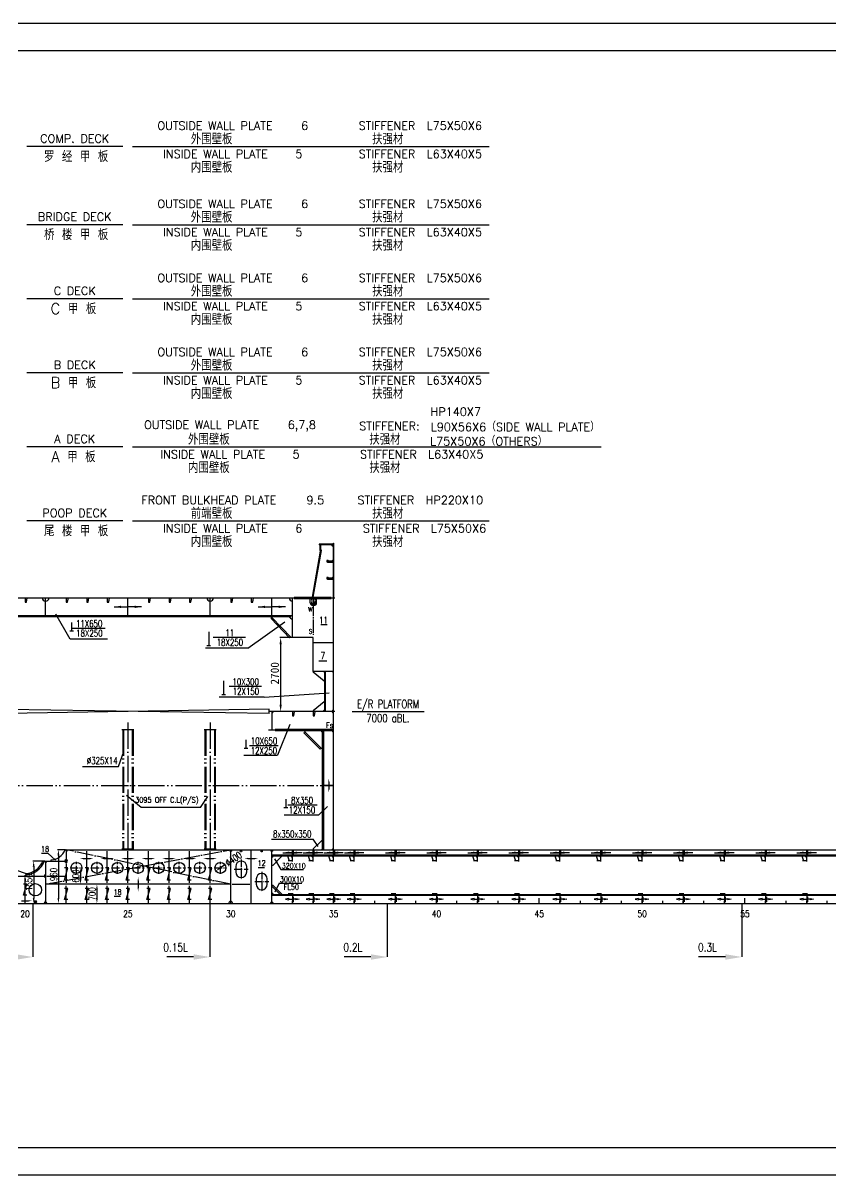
# Model space of a CAD drawing. Extents: x 373818 to 564480, y 322172 to 634257.
# Drawn here: x 437774 to 467232, y 356299 to 398299 of the extents above; entities that cross this region are included whole.
import ezdxf
from ezdxf.enums import TextEntityAlignment as Align

# ---------------------------------------------------------------- set-up
doc = ezdxf.new("R2010")
doc.units = 0
doc.header["$LTSCALE"] = 40
doc.header["$MEASUREMENT"] = 0
for name, pattern in [('ACAD_ISO02W100', [15, 12, -3]), ('ACAD_ISO04W100', [30.5, 24, -3, 0.5, -3]), ('ACAD_ISO05W100', [34, 24, -3, 0.5, -3, 0.5, -3]), ('CENTER1', [12.1, 10, -0.8, 0.5, -0.8]), ('CENTER110', [12.2, 10, -1, 0.2, -1]), ('S-CENTER2', [15, 12, -1, 1, -1]), ('S-DASHED4', [2.8, 2, -0.8])]:
    doc.linetypes.add(name, pattern=pattern)
doc.layers.get('0').update_dxf_attribs({"linetype": 'CONTINUOUS'})
doc.layers.get('DEFPOINTS').update_dxf_attribs({"linetype": 'CONTINUOUS'})
for name, color, linetype in [('01CONTINUOUS', 2, 'CONTINUOUS'), ('03CENTER', 3, 'CENTER110'), ('9', 6, 'CONTINUOUS'), ('BT_ENG', 7, 'CONTINUOUS'), ('C-CEN', 4, 'ACAD_ISO04W100'), ('C-CON', 4, 'CONTINUOUS'), ('C-DAS', 4, 'ACAD_ISO02W100'), ('C-PH', 4, 'ACAD_ISO05W100'), ('CON-SIGN', 5, 'CONTINUOUS'), ('CONTAINER', 1, 'CENTER1'), ('FRAME', 7, 'CONTINUOUS'), ('HULL', 2, 'CONTINUOUS'), ('TEXT-ENG', 7, 'CONTINUOUS'), ('Y-CON', 2, 'CONTINUOUS'), ('Y-PH', 2, 'ACAD_ISO05W100'), ('切口', 7, 'CONTINUOUS')]:
    doc.layers.add(name, color=color, linetype=linetype)
doc.styles.add('HZ', font='romans.shx', dxfattribs={"width": 0.7, "height": 200})
doc.styles.add('ROMANS', font='romans.shx', dxfattribs={"width": 0.75, "height": 250, "bigfont": 'hzdx.shx'})
doc.linetypes.add('ZIGZAG', pattern='A,0.0001,-0.2,[131,ltypeshp.shx,S=0.2,R=0,X=-0.2,Y=0],-0.4,[131,ltypeshp.shx,S=0.2,R=180,X=0.2,Y=0],-0.2', length=0.8001)
doc.dimstyles.new('DIM50', dxfattribs={"dimscale": 50, "dimtxt": 2.5, "dimasz": 2.5, "dimexe": 2, "dimexo": 0.5, "dimgap": 1, "dimtad": 1, "dimdsep": 46, "dimtxsty": 'HZ', "dimcen": -2.5, "dimclrd": 2, "dimclre": 2, "dimclrt": 2, "dimadec": 0, "dimazin": 0, "dimtfac": 1, "dimtmove": 0, "dimatfit": 0, "dimfxl": 1, "dimtolj": 1, "dimarcsym": 0})
doc.dimstyles.new('DM-100', dxfattribs={"dimscale": 0, "dimtxt": 250, "dimasz": 200, "dimexe": 30, "dimexo": 30, "dimgap": 50, "dimtad": 1, "dimdec": 0, "dimzin": 0, "dimdsep": 46, "dimtxsty": 'ROMANS', "dimcen": 0, "dimclrd": 1, "dimclre": 1, "dimclrt": 1, "dimadec": 0, "dimazin": 0, "dimtfac": 1, "dimtdec": 0, "dimtmove": 0, "dimatfit": 3, "dimfxl": 1, "dimtolj": 1, "dimtzin": 0, "dimarcsym": 0})

# ---------------------------------------------------------------- blocks, each defined once
blk = doc.blocks.new('*D157')
at = {"color": 1, "linetype": 'ByBlock', "transparency": 16777216}
blk.add_line((445137, 373479), (444971, 373366), dxfattribs=at)
blk.add_solid([(444953, 373393), (444990, 373338), (444806, 373253)], dxfattribs=at)
at = {"layer": 'DEFPOINTS', "color": 0, "linetype": 'ByBlock', "transparency": 16777216}
for p in [(445137, 373479), (444806, 373253)]:
    blk.add_point(p, dxfattribs=at)
at = {"color": 1, "linetype": 'ByBlock', "transparency": 16777216, "insert": (445447, 373691), "char_height": 250, "attachment_point": 5, "rotation": 34.3666, "style": 'ROMANS'}
blk.add_mtext('\\A1;∅400', dxfattribs=at)
blk = doc.blocks.new('*D174')
at = {"color": 3, "linetype": 'ByBlock', "transparency": 16777216}
for p, q in [((447534, 375896), (447136, 375896)), ((447166, 375646), (447166, 373446)), ((447534, 373196), (447136, 373196))]:
    blk.add_line(p, q, dxfattribs=at)
for points in [[(447124, 375646), (447208, 375646), (447166, 375896)], [(447124, 373446), (447208, 373446), (447166, 373196)]]:
    blk.add_solid(points, dxfattribs=at)
at = {"layer": 'DEFPOINTS', "color": 0, "linetype": 'ByBlock', "transparency": 16777216}
for p in [(447596, 375896), (447166, 373196), (447596, 373196)]:
    blk.add_point(p, dxfattribs=at)
at = {"color": 3, "linetype": 'ByBlock', "transparency": 16777216, "insert": (446954, 374590), "char_height": 300, "attachment_point": 5, "rotation": 90}
blk.add_mtext('\\A1;2700', dxfattribs=at)
blk = doc.blocks.new('_CLOSEDBLANK')
at = {"color": 0, "linetype": 'ByBlock'}
for p, q in [((-1, 0.17), (0, 0)), ((-1, 0.17), (-1, -0.17)), ((0, 0), (-1, -0.17))]:
    blk.add_line(p, q, dxfattribs=at)

msp = doc.modelspace()

# ---------------------------------------------------------------- linework, layer by layer
at = {"color": 2}
for p, q in [((417692.4, 397299.4), (562792.4, 397299.4)), ((417692.4, 357299.4), (562792.4, 357299.4))]:
    msp.add_line(p, q, dxfattribs=at)
for p, q in [((441759.41, 393796.08), (454770, 393796.08)), ((441759.41, 390946.08), (454770, 390946.08)), ((441759.41, 388246.08), (454770, 388246.08)), ((441759.41, 385546.08), (454770, 385546.08)), ((441759.41, 382846.08), (458850, 382846.08)), ((441759.41, 380146.08), (454770, 380146.08)), ((437896.41, 377186.08), (437926.41, 377346.08)), ((439396.41, 377186.08), (439426.41, 377346.08)), ((440146.41, 377186.08), (440176.41, 377346.08)), ((440896.41, 377186.08), (440926.41, 377346.08)), ((442396.41, 377186.08), (442426.41, 377346.08)), ((443146.41, 377186.08), (443176.41, 377346.08)), ((443896.41, 377186.08), (443926.41, 377346.08)), ((445396.41, 377186.08), (445426.41, 377346.08)), ((446146.41, 377186.08), (446176.41, 377346.08)), ((439488.72, 375837.17), (438963.88, 376741.66)), ((437186.41, 376696.08), (447596.41, 376696.08)), ((437186.41, 376666.08), (447536.09, 376666.08)), ((440762.88, 376226.86), (439576.13, 376226.86)), ((447523.41, 375921.47), (447484.58, 375884.64)), ((440853.3, 375837.17), (439488.72, 375837.17)), ((445973.77, 375502.86), (444428.42, 375502.86)), ((445887.08, 375892.56), (444700.34, 375892.56)), ((447596.41, 375896.08), (447547.5, 375896.08)), ((446470.56, 374108.08), (445283.82, 374108.08)), ((446562.24, 373718.39), (448930.46, 373882.33)), ((446562.24, 373718.39), (444920.49, 373718.39)), ((447646.41, 373036.08), (447676.41, 373196.08)), ((448396.41, 373036.08), (448426.41, 373196.08)), ((446971.41, 372556.08), (449096.41, 372556.08)), ((447499.95, 372729.63), (447057.03, 371600.27)), ((446971.41, 372506.08), (449096.41, 372506.08)), ((448011.06, 372415.01), (448046.41, 372450.36)), ((448011.06, 372415.01), (448605.34, 371820.72)), ((448046.41, 372506.08), (448046.41, 372450.36)), ((448046.41, 372450.36), (448640.7, 371856.08)), ((448696.41, 368156.08), (448696.41, 372506.08)), ((448746.41, 368156.08), (448746.41, 372506.08)), ((441252.83, 371198.1), (441443.83, 371738.1)), ((447071.2, 371947.24), (446033.68, 371947.24)), ((448605.34, 371820.72), (448640.7, 371856.08)), ((448640.7, 371856.08), (448696.41, 371856.08)), ((439942.83, 371198.1), (441252.83, 371198.1)), ((448499.79, 369782.5), (447422.54, 369782.5)), ((448561.64, 369435.53), (448880.79, 369731.6)), ((448537.33, 368278.48), (448352.3, 368546.4)), ((446846.41, 367966.08), (474596.41, 367966.08)), ((446846.41, 367936.08), (474596.41, 367936.08)), ((447241.39, 368050.02), (447732.28, 368050.02)), ((447416.41, 367936.08), (447476.41, 367749.08)), ((447951.44, 368050.02), (447460.54, 368050.02)), ((447991.39, 368050.02), (448482.28, 368050.02)), ((448166.41, 367936.08), (448226.41, 367749.08)), ((448701.44, 368050.02), (448210.54, 368050.02)), ((448741.39, 368050.02), (449232.28, 368050.02)), ((448916.41, 367936.08), (448976.41, 367749.08)), ((449451.44, 368050.02), (448960.54, 368050.02)), ((449491.39, 368050.02), (449982.28, 368050.02)), ((449666.41, 367936.08), (449726.41, 367749.08)), ((450201.44, 368050.02), (449710.54, 368050.02)), ((450991.39, 368050.02), (451482.28, 368050.02)), ((451166.41, 367936.08), (451226.41, 367749.08)), ((451701.44, 368050.02), (451210.54, 368050.02)), ((452491.39, 368050.02), (452982.28, 368050.02)), ((452666.41, 367936.08), (452726.41, 367749.08)), ((453201.44, 368050.02), (452710.54, 368050.02)), ((453991.39, 368050.02), (454482.28, 368050.02)), ((454166.41, 367936.08), (454226.41, 367749.08)), ((454701.44, 368050.02), (454210.54, 368050.02)), ((455491.39, 368050.02), (455982.28, 368050.02)), ((455666.41, 367936.08), (455726.41, 367749.08)), ((456201.44, 368050.02), (455710.54, 368050.02)), ((456991.39, 368050.02), (457482.28, 368050.02)), ((457166.41, 367936.08), (457226.41, 367749.08)), ((457701.44, 368050.02), (457210.54, 368050.02)), ((458491.39, 368050.02), (458982.28, 368050.02)), ((458666.41, 367936.08), (458726.41, 367749.08)), ((459201.44, 368050.02), (458710.54, 368050.02)), ((459991.39, 368050.02), (460482.28, 368050.02)), ((460166.41, 367936.08), (460226.41, 367749.08)), ((460701.44, 368050.02), (460210.54, 368050.02)), ((461491.39, 368050.02), (461982.28, 368050.02)), ((461666.41, 367936.08), (461726.41, 367749.08)), ((462201.44, 368050.02), (461710.54, 368050.02)), ((462991.39, 368050.02), (463482.28, 368050.02)), ((463166.41, 367936.08), (463226.41, 367749.08)), ((463701.44, 368050.02), (463210.54, 368050.02)), ((464491.39, 368050.02), (464982.28, 368050.02)), ((464666.41, 367936.08), (464726.41, 367749.08)), ((465201.44, 368050.02), (464710.54, 368050.02)), ((465991.39, 368050.02), (466482.28, 368050.02)), ((466166.41, 367936.08), (466226.41, 367749.08)), ((466701.44, 368050.02), (466210.54, 368050.02)), ((438496.44, 367731.56), (438543.18, 367713.67)), ((437879.32, 367288.28), (437881.38, 367237.5)), ((437846.41, 366196.08), (437846.41, 366396.08)), ((437846.41, 366196.08), (437846.41, 366396.08)), ((438596.41, 366196.08), (438596.41, 366296.08)), ((438596.41, 366196.08), (438596.41, 366296.08)), ((438596.41, 366196.08), (438596.41, 366296.08)), ((439346.41, 366196.08), (439346.41, 366296.08)), ((439346.41, 366196.08), (439346.41, 366296.08)), ((440096.41, 366196.08), (440096.41, 366296.08)), ((440096.41, 366196.08), (440096.41, 366296.08)), ((440846.41, 366196.08), (440846.41, 366296.08)), ((440846.41, 366196.08), (440846.41, 366296.08)), ((441596.41, 366196.08), (441596.41, 366396.08)), ((441596.41, 366196.08), (441596.41, 366396.08)), ((442346.41, 366196.08), (442346.41, 366296.08)), ((442346.41, 366196.08), (442346.41, 366296.08)), ((443096.41, 366196.08), (443096.41, 366296.08)), ((443096.41, 366196.08), (443096.41, 366296.08)), ((443846.41, 366196.08), (443846.41, 366296.08)), ((443846.41, 366196.08), (443846.41, 366296.08)), ((444596.41, 366196.08), (444596.41, 366296.08)), ((444596.41, 366196.08), (444596.41, 366296.08)), ((445346.41, 366196.08), (445346.41, 366396.08)), ((445346.41, 366196.08), (445346.41, 366396.08)), ((445346.41, 366196.08), (445346.41, 366296.08)), ((446096.41, 366196.08), (446096.41, 366296.08)), ((446096.41, 366196.08), (446096.41, 366296.08)), ((446846.41, 366196.08), (446846.41, 366296.08)), ((446846.41, 366196.08), (446846.41, 366296.08)), ((446846.41, 366196.08), (446846.41, 366296.08)), ((447596.41, 366196.08), (447596.41, 366296.08)), ((448346.41, 366196.08), (448346.41, 366296.08)), ((449096.41, 366196.08), (449096.41, 366396.08)), ((449846.41, 366196.08), (449846.41, 366296.08)), ((450596.41, 366196.08), (450596.41, 366296.08)), ((451346.41, 366196.08), (451346.41, 366296.08)), ((452096.41, 366196.08), (452096.41, 366296.08)), ((452846.41, 366196.08), (452846.41, 366396.08)), ((453596.41, 366196.08), (453596.41, 366296.08)), ((454346.41, 366196.08), (454346.41, 366296.08)), ((455096.41, 366196.08), (455096.41, 366296.08)), ((455846.41, 366196.08), (455846.41, 366296.08)), ((456596.41, 366196.08), (456596.41, 366396.08)), ((457346.41, 366196.08), (457346.41, 366296.08)), ((458096.41, 366196.08), (458096.41, 366296.08)), ((458846.41, 366196.08), (458846.41, 366296.08)), ((459596.41, 366196.08), (459596.41, 366296.08)), ((460346.41, 366196.08), (460346.41, 366396.08)), ((461096.41, 366196.08), (461096.41, 366296.08)), ((461846.41, 366196.08), (461846.41, 366296.08)), ((462596.41, 366196.08), (462596.41, 366296.08)), ((463346.41, 366196.08), (463346.41, 366296.08)), ((464096.41, 366196.08), (464096.41, 366396.08)), ((464846.41, 366196.08), (464846.41, 366296.08)), ((465596.41, 366196.08), (465596.41, 366296.08)), ((466346.41, 366196.08), (466346.41, 366296.08)), ((467096.41, 366196.08), (467096.41, 366296.08)), ((438125.51, 366196.08), (438125.51, 364247.08)), ((444590.56, 366196.08), (444590.56, 364247.08)), ((451055.61, 366196.08), (451055.61, 364247.08)), ((463985.71, 366196.08), (463985.71, 364247.08))]:
    msp.add_line(p, q)
at = {"color": 3, "linetype": 'ByBlock'}
for p, q in [((445973.77, 375502.86), (447318.01, 376471.58)), ((446814.96, 376590.69), (446846.94, 376629.12)), ((447484.58, 375884.64), (446814.96, 376590.69)), ((446846.94, 376629.12), (446846.94, 376666.08)), ((447547.5, 375896.08), (446846.94, 376629.12)), ((447536.09, 376666.08), (447536.09, 376696.08))]:
    msp.add_line(p, q, dxfattribs=at)
at = {"color": 3, "linetype": 'ZIGZAG'}
for p, q in [((448346.41, 374656.08), (448346.41, 374636.08)), ((448772.41, 374306.08), (448752.41, 374306.08)), ((448772.41, 373546.08), (448752.41, 373546.08)), ((448346.41, 373196.08), (448346.41, 373216.08))]:
    msp.add_line(p, q, dxfattribs=at)
at = {"color": 0, "linetype": 'ByBlock'}
for p, q in [((448752.41, 374306.08), (448346.41, 374636.08)), ((448752.41, 373546.08), (448346.41, 373216.08)), ((448921.41, 370621.16), (448921.41, 370370.99)), ((439971.33, 367841.08), (440221.5, 367841.08)), ((440721.33, 367841.08), (440971.5, 367841.08)), ((441471.33, 367841.08), (441721.5, 367841.08)), ((442221.33, 367841.08), (442471.5, 367841.08)), ((442971.33, 367841.08), (443221.5, 367841.08)), ((443721.33, 367841.08), (443971.5, 367841.08)), ((444471.33, 367841.08), (444721.5, 367841.08)), ((445971.33, 367841.79), (446221.5, 367841.79)), ((441971.41, 367021.16), (441971.41, 366770.99)), ((437721.33, 366296.08), (437971.5, 366296.08)), ((443990.56, 364247.08), (443012.19, 364247.08)), ((450455.61, 364247.08), (449477.24, 364247.08)), ((463385.71, 364247.08), (462407.34, 364247.08))]:
    msp.add_line(p, q, dxfattribs=at)
at = {"color": 1, "linetype": 'ByBlock'}
for p, q in [((439316.41, 368156.08), (439032.95, 368156.08)), ((439062.95, 367956.08), (439062.95, 366396.08)), ((438566.41, 367746.08), (438131.41, 367746.08)), ((438161.41, 367546.08), (438161.41, 366396.08)), ((439871.69, 367296.08), (439871.69, 367096.08)), ((440468.19, 366696.08), (440468.19, 366396.08))]:
    msp.add_line(p, q, dxfattribs=at)
at = {"ltscale": 0.5}
for p, q in [((438249.42, 366286.08), (438199.42, 366286.08)), ((438249.42, 366236.08), (438199.42, 366236.08))]:
    msp.add_line(p, q, dxfattribs=at)
for points in [[(448696.41, 368497.33), (448666.41, 368497.33), (448351.82, 368186.08), (448351.82, 368156.08)], [(439406.41, 367046.08), (439286.41, 367046.08), (439406.41, 367496.08), (439286.41, 367496.08)], [(440156.41, 367046.08), (440036.41, 367046.08), (440156.41, 367496.08), (440036.41, 367496.08)], [(440906.41, 367046.08), (440786.41, 367046.08), (440906.41, 367496.08), (440786.41, 367496.08)], [(441656.41, 367046.08), (441536.41, 367046.08), (441656.41, 367496.08), (441536.41, 367496.08)], [(442406.41, 367046.08), (442286.41, 367046.08), (442406.41, 367496.08), (442286.41, 367496.08)], [(443156.41, 367046.08), (443036.41, 367046.08), (443156.41, 367496.08), (443036.41, 367496.08)], [(443906.41, 367046.08), (443786.41, 367046.08), (443906.41, 367496.08), (443786.41, 367496.08)], [(444656.41, 367046.08), (444536.41, 367046.08), (444656.41, 367496.08), (444536.41, 367496.08)], [(437906.41, 366496.08), (437786.41, 366496.08), (437906.41, 366896.08), (437786.41, 366896.08)], [(439406.41, 366340.58), (439286.41, 366340.58), (439406.41, 366740.58), (439286.41, 366740.58)], [(440156.41, 366340.58), (440036.41, 366340.58), (440156.41, 366740.58), (440036.41, 366740.58)], [(440906.41, 366340.58), (440786.41, 366340.58), (440906.41, 366740.58), (440786.41, 366740.58)], [(441656.41, 366340.58), (441536.41, 366340.58), (441656.41, 366740.58), (441536.41, 366740.58)], [(442406.41, 366340.58), (442286.41, 366340.58), (442406.41, 366740.58), (442286.41, 366740.58)], [(443156.41, 366340.58), (443036.41, 366340.58), (443156.41, 366740.58), (443036.41, 366740.58)], [(443906.41, 366340.58), (443786.41, 366340.58), (443906.41, 366740.58), (443786.41, 366740.58)], [(444656.41, 366340.58), (444536.41, 366340.58), (444656.41, 366740.58), (444536.41, 366740.58)]]:
    msp.add_lwpolyline(points)
for points in [[(447241.39, 368050.02, 0, 80, 0), (447483.22, 368050.02, 80, 80, 0)], [(447951.44, 368050.02, 0, 80, 0), (447709.61, 368050.02, 80, 80, 0)], [(447991.39, 368050.02, 0, 80, 0), (448233.22, 368050.02, 80, 80, 0)], [(448701.44, 368050.02, 0, 80, 0), (448459.61, 368050.02, 80, 80, 0)], [(448741.39, 368050.02, 0, 80, 0), (448983.22, 368050.02, 80, 80, 0)], [(449451.44, 368050.02, 0, 80, 0), (449209.61, 368050.02, 80, 80, 0)], [(449491.39, 368050.02, 0, 80, 0), (449733.22, 368050.02, 80, 80, 0)], [(450201.44, 368050.02, 0, 80, 0), (449959.61, 368050.02, 80, 80, 0)], [(450991.39, 368050.02, 0, 80, 0), (451233.22, 368050.02, 80, 80, 0)], [(451701.44, 368050.02, 0, 80, 0), (451459.61, 368050.02, 80, 80, 0)], [(452491.39, 368050.02, 0, 80, 0), (452733.22, 368050.02, 80, 80, 0)], [(453201.44, 368050.02, 0, 80, 0), (452959.61, 368050.02, 80, 80, 0)], [(453991.39, 368050.02, 0, 80, 0), (454233.22, 368050.02, 80, 80, 0)], [(454701.44, 368050.02, 0, 80, 0), (454459.61, 368050.02, 80, 80, 0)], [(455491.39, 368050.02, 0, 80, 0), (455733.22, 368050.02, 80, 80, 0)], [(456201.44, 368050.02, 0, 80, 0), (455959.61, 368050.02, 80, 80, 0)], [(456991.39, 368050.02, 0, 80, 0), (457233.22, 368050.02, 80, 80, 0)], [(457701.44, 368050.02, 0, 80, 0), (457459.61, 368050.02, 80, 80, 0)], [(458491.39, 368050.02, 0, 80, 0), (458733.22, 368050.02, 80, 80, 0)], [(459201.44, 368050.02, 0, 80, 0), (458959.61, 368050.02, 80, 80, 0)], [(459991.39, 368050.02, 0, 80, 0), (460233.22, 368050.02, 80, 80, 0)], [(460701.44, 368050.02, 0, 80, 0), (460459.61, 368050.02, 80, 80, 0)], [(461491.39, 368050.02, 0, 80, 0), (461733.22, 368050.02, 80, 80, 0)], [(462201.44, 368050.02, 0, 80, 0), (461959.61, 368050.02, 80, 80, 0)], [(462991.39, 368050.02, 0, 80, 0), (463233.22, 368050.02, 80, 80, 0)], [(463701.44, 368050.02, 0, 80, 0), (463459.61, 368050.02, 80, 80, 0)], [(464491.39, 368050.02, 0, 80, 0), (464733.22, 368050.02, 80, 80, 0)], [(465201.44, 368050.02, 0, 80, 0), (464959.61, 368050.02, 80, 80, 0)], [(465991.39, 368050.02, 0, 80, 0), (466233.22, 368050.02, 80, 80, 0)], [(466701.44, 368050.02, 0, 80, 0), (466459.61, 368050.02, 80, 80, 0)]]:
    msp.add_lwpolyline(points, format="xyseb")
at = {"color": 3, "linetype": 'ByBlock'}
for centre, start in [((447596.41, 377346.08), 180), ((447596.41, 376696.08), 194.401127)]:
    msp.add_arc(centre, 120.62, start, 270, dxfattribs=at)
at = {"color": 4, "linetype": 'ByBlock'}
for centre in [(448772.41, 374656.08), (449096.41, 374656.08)]:
    msp.add_arc(centre, 35, 180, 270, dxfattribs=at)
for centre, radius, start, end in [((446846.41, 373196.08), 50, 270, 360), ((446846.41, 373196.08), 50, 270, 0), ((448772.41, 373196.08), 50, 90, 180), ((449096.41, 373196.08), 50, 90, 180), ((449096.41, 373196.08), 50, 180, 270), ((448696.41, 372506.08), 50, 180, 270), ((449096.41, 372506.08), 50, 180, 270), ((447596.41, 367936.08), 50, 180, 270), ((448346.41, 367936.08), 50, 180, 270), ((448716.41, 368147.33), 50, 90, 169.919402), ((449096.41, 367936.08), 50, 180, 270), ((449096.41, 368156.08), 50, 90, 169.919402), ((449846.41, 367936.08), 50, 180, 270), ((451346.41, 367936.08), 50, 180, 270), ((452846.41, 367936.08), 50, 180, 270), ((454346.41, 367936.08), 50, 180, 270), ((455846.41, 367936.08), 50, 180, 270), ((457346.41, 367936.08), 50, 180, 270), ((458846.41, 367936.08), 50, 180, 270), ((460346.41, 367936.08), 50, 180, 270), ((461846.41, 367936.08), 50, 180, 270), ((463346.41, 367936.08), 50, 180, 270), ((464846.41, 367936.08), 50, 180, 270), ((466346.41, 367936.08), 50, 180, 270), ((438199.42, 366261.08), 25, 180, 270)]:
    msp.add_arc(centre, radius, start, end)
at = {"ltscale": 0.5}
for centre, start, end in [((438199.42, 366261.08), 90, 180), ((438249.42, 366261.08), 0, 90), ((438249.42, 366261.08), 270, 0)]:
    msp.add_arc(centre, 25, start, end, dxfattribs=at)
at = {"color": 0, "linetype": 'ByBlock'}
for points in [[(448942.25, 370621.16), (448900.58, 370621.16), (448921.41, 370746.16)], [(448942.25, 370370.99), (448900.58, 370370.99), (448921.41, 370245.99)], [(439971.33, 367861.91), (439971.33, 367820.24), (439846.33, 367841.08)], [(440221.5, 367861.91), (440221.5, 367820.24), (440346.5, 367841.08)], [(440721.33, 367861.91), (440721.33, 367820.24), (440596.33, 367841.08)], [(440971.5, 367861.91), (440971.5, 367820.24), (441096.5, 367841.08)], [(441471.33, 367861.91), (441471.33, 367820.24), (441346.33, 367841.08)], [(441721.5, 367861.91), (441721.5, 367820.24), (441846.5, 367841.08)], [(442221.33, 367861.91), (442221.33, 367820.24), (442096.33, 367841.08)], [(442471.5, 367861.91), (442471.5, 367820.24), (442596.5, 367841.08)], [(442971.33, 367861.91), (442971.33, 367820.24), (442846.33, 367841.08)], [(443221.5, 367861.91), (443221.5, 367820.24), (443346.5, 367841.08)], [(443721.33, 367861.91), (443721.33, 367820.24), (443596.33, 367841.08)], [(443971.5, 367861.91), (443971.5, 367820.24), (444096.5, 367841.08)], [(444471.33, 367861.91), (444471.33, 367820.24), (444346.33, 367841.08)], [(444721.5, 367861.91), (444721.5, 367820.24), (444846.5, 367841.08)], [(445971.33, 367862.63), (445971.33, 367820.96), (445846.33, 367841.79)], [(446221.5, 367862.63), (446221.5, 367820.96), (446346.5, 367841.79)], [(441992.25, 367021.16), (441950.58, 367021.16), (441971.41, 367146.16)], [(441992.25, 366770.99), (441950.58, 366770.99), (441971.41, 366645.99)], [(437971.5, 366316.91), (437971.5, 366275.24), (438096.5, 366296.08)], [(437525.51, 364347.08), (437525.51, 364147.08), (438125.51, 364247.08)], [(443990.56, 364347.08), (443990.56, 364147.08), (444590.56, 364247.08)], [(450455.61, 364347.08), (450455.61, 364147.08), (451055.61, 364247.08)], [(463385.71, 364347.08), (463385.71, 364147.08), (463985.71, 364247.08)]]:
    msp.add_solid(points, dxfattribs=at)
at = {"color": 1, "linetype": 'ByBlock'}
for points in [[(439029.61, 367956.08), (439096.28, 367956.08), (439062.95, 368156.08)], [(438128.08, 367546.08), (438194.75, 367546.08), (438161.41, 367746.08)], [(439838.36, 367296.08), (439905.03, 367296.08), (439871.69, 367496.08)], [(439838.36, 367096.08), (439905.03, 367096.08), (439871.69, 366896.08)], [(440434.86, 366696.08), (440501.53, 366696.08), (440468.19, 366896.08)], [(438128.08, 366396.08), (438194.75, 366396.08), (438161.41, 366196.08)], [(439029.61, 366396.08), (439096.28, 366396.08), (439062.95, 366196.08)], [(440434.86, 366396.08), (440501.53, 366396.08), (440468.19, 366196.08)]]:
    msp.add_solid(points, dxfattribs=at)
at = {"layer": '01CONTINUOUS'}
for p, q in [((433976.41, 377346.08), (447654.23, 377346.08)), ((438596.41, 376681.08), (438596.41, 377346.08)), ((441596.41, 376681.08), (441596.41, 377346.08)), ((444596.41, 376681.08), (444596.41, 377346.08)), ((446846.41, 376681.08), (446846.41, 377346.08)), ((449013.41, 377346.08), (449146.41, 377346.08)), ((438506.41, 376681.08), (438686.41, 376681.08)), ((441506.41, 376681.08), (441686.41, 376681.08)), ((444506.41, 376681.08), (444686.41, 376681.08)), ((446756.41, 376681.08), (446936.41, 376681.08)), ((448352.55, 375896.08), (447596.41, 375896.08)), ((448346.41, 374656.08), (448346.41, 375896.08)), ((449096.41, 374656.08), (448336.41, 374656.08)), ((446846.41, 373196.08), (446846.41, 372531.08)), ((446721.41, 372531.08), (446971.41, 372531.08))]:
    msp.add_line(p, q, dxfattribs=at)
at = {"layer": '03CENTER', "ltscale": 1.5}
for p, q in [((438596.41, 366896.08), (445346.41, 368156.08)), ((445346.41, 366896.08), (439346.41, 368156.08))]:
    msp.add_line(p, q, dxfattribs=at)
at = {"layer": '9', "color": 3, "linetype": 'ByBlock'}
for p, q in [((447654.23, 377371.08), (449013.41, 377371.08)), ((447654.23, 377321.08), (449013.41, 377321.08)), ((448631.43, 376367.62), (448864.4, 376367.62)), ((449096.41, 375696.08), (448346.41, 375696.08)), ((448553.75, 375045.8), (448845.18, 375045.8))]:
    msp.add_line(p, q, dxfattribs=at)
for centre in [(438596.41, 377346.08), (444596.41, 377346.08)]:
    msp.add_arc(centre, 122.42, 180, 0, dxfattribs=at)
at = {"layer": 'BT_ENG'}
for p, q in [((415192.4, 398299.4), (563792.4, 398299.4)), ((415192.4, 356299.4), (563792.4, 356299.4))]:
    msp.add_line(p, q, dxfattribs=at)
at = {"layer": 'C-CEN'}
for p, q in [((441596.41, 372796.08), (441596.41, 368156.08)), ((444596.41, 372796.08), (444596.41, 368156.08))]:
    msp.add_line(p, q, dxfattribs=at)
at = {"layer": 'C-CEN', "ltscale": 0.3}
for p, q in [((439721.41, 367276.08), (439721.41, 367716.08)), ((439721.41, 367276.08), (439721.41, 367716.08)), ((440471.41, 367276.08), (440471.41, 367716.08)), ((440471.41, 367276.08), (440471.41, 367716.08)), ((441221.41, 367276.08), (441221.41, 367716.08)), ((441221.41, 367276.08), (441221.41, 367716.08)), ((441971.41, 367276.08), (441971.41, 367716.08)), ((442721.41, 367276.08), (442721.41, 367716.08)), ((443471.41, 367276.08), (443471.41, 367716.08)), ((444221.41, 367276.08), (444221.41, 367716.08)), ((444971.41, 367276.08), (444971.41, 367716.08)), ((445727.79, 367806.05), (445727.79, 367073.45)), ((439501.41, 367496.08), (439941.41, 367496.08)), ((439501.41, 367496.08), (439941.41, 367496.08)), ((440251.41, 367496.08), (440691.41, 367496.08)), ((440251.41, 367496.08), (440691.41, 367496.08)), ((441001.41, 367496.08), (441441.41, 367496.08)), ((441001.41, 367496.08), (441441.41, 367496.08)), ((441751.41, 367496.08), (442191.41, 367496.08)), ((441751.41, 367496.08), (442191.41, 367496.08)), ((442501.41, 367496.08), (442941.41, 367496.08)), ((442501.41, 367496.08), (442941.41, 367496.08)), ((443251.41, 367496.08), (443691.41, 367496.08)), ((444001.41, 367496.08), (444441.41, 367496.08)), ((444751.41, 367496.08), (445191.41, 367496.08)), ((445471.45, 367446.08), (445984.11, 367446.08)), ((446477.79, 367356.05), (446477.79, 366623.45)), ((446221.45, 366996.08), (446734.11, 366996.08))]:
    msp.add_line(p, q, dxfattribs=at)
at = {"layer": 'C-CEN', "ltscale": 0.5}
for p, q in [((438174.42, 366261.08), (438174.42, 366261.08)), ((438274.42, 366261.08), (438274.42, 366261.08))]:
    msp.add_line(p, q, dxfattribs=at)
at = {"layer": 'C-CON'}
for p, q in [((448576.41, 379296.08), (448576.41, 379271.08)), ((449076.41, 379296.08), (448576.41, 379296.08)), ((449076.41, 379271.08), (448576.41, 379271.08)), ((448601.41, 379271.08), (448601.41, 379071.08)), ((448621.41, 379271.08), (448621.41, 379071.08)), ((449076.41, 379336.08), (449096.41, 379336.08)), ((449076.41, 379336.08), (449076.41, 377346.08)), ((449096.41, 379336.08), (449096.41, 377346.08)), ((448325.63, 377371.08), (448624.27, 379041.21)), ((448350.84, 377371.08), (448651.34, 379068.92)), ((448601.41, 379071.08), (448621.41, 379071.08)), ((448624.27, 379041.21), (448649.2, 379039.41)), ((448876.41, 378646.08), (449076.41, 378646.08)), ((448876.41, 378026.08), (449076.41, 378026.08)), ((446746.84, 373277.59), (437196.41, 373121.08)), ((446746.84, 373127.59), (437196.41, 373271.08)), ((446746.84, 373127.59), (446746.84, 373277.59)), ((445819.42, 371600.27), (447057.03, 371600.27)), ((442078.46, 369698.05), (441548.23, 370129.68)), ((444238.64, 369698.05), (442078.46, 369698.05)), ((447293.28, 369435.53), (448561.64, 369435.53)), ((446838.08, 368546.4), (448352.3, 368546.4)), ((446846.41, 366521.08), (524096.41, 366521.08)), ((446846.41, 366496.08), (524071.41, 366496.08))]:
    msp.add_line(p, q, dxfattribs=at)
for points in [[(447196.41, 367936.08), (447196.41, 367906.08), (446876.41, 367586.08), (446846.41, 367586.08)], [(446846.41, 366871.08), (446876.41, 366871.08), (447196.41, 366551.08), (447196.41, 366521.08)], [(446846.41, 366821.08), (446855.7, 366821.08), (447146.41, 366530.37), (447146.41, 366521.08)]]:
    msp.add_lwpolyline(points, dxfattribs=at)
for points in [[(445927.77, 367346.08), (445927.79, 367546.08, 1), (445527.79, 367546.08), (445527.77, 367346.08, 1)], [(446677.77, 366896.08), (446677.79, 367096.08, 1), (446277.79, 367096.08), (446277.77, 366896.08, 1)]]:
    msp.add_lwpolyline(points, format="xyb", close=True, dxfattribs=at)
for centre, radius in [((445720.49, 368101.54), 25), ((446470.49, 368101.54), 25), ((439721.41, 367496.08), 200), ((439721.41, 367496.08), 200), ((440471.41, 367496.08), 200), ((440471.41, 367496.08), 200), ((441221.41, 367496.08), 200), ((441221.41, 367496.08), 200), ((441971.41, 367496.08), 200), ((441971.41, 367496.08), 200), ((442721.41, 367496.08), 200), ((442721.41, 367496.08), 200), ((443471.41, 367496.08), 200), ((444221.41, 367496.08), 200), ((444221.41, 367496.08), 200), ((444971.41, 367496.08), 200), ((444971.41, 367496.08), 200)]:
    msp.add_circle(centre, radius, dxfattribs=at)
for centre, radius, start, end in [((449076.41, 379271.08), 50, 180, 270), ((448621.41, 379071.08), 30, 355.870087, 90), ((448876.41, 378676.08), 30, 0, 270), ((449076.41, 378676.08), 30, 90, 180), ((448876.41, 378056.08), 30, 0, 270), ((449076.41, 378056.08), 30, 90, 180), ((445346.41, 368156.08), 50, 180, 0), ((446846.41, 368156.08), 50, 180, 270), ((446846.41, 368156.08), 50, 270, 0), ((446846.41, 367936.08), 50, 270, 0), ((446846.41, 366196.08), 50, 90, 180), ((446846.41, 366521.08), 50, 0, 90), ((446846.41, 366196.08), 50, 0, 90)]:
    msp.add_arc(centre, radius, start, end, dxfattribs=at)
at = {"layer": 'C-DAS'}
msp.add_line((444238.64, 369698.05), (444532.82, 370129.68), dxfattribs=at)
at = {"layer": 'C-PH'}
for p, q in [((441407.91, 372546.08), (441407.91, 368186.08)), ((441437.91, 372546.08), (441437.91, 368186.08)), ((441754.91, 372546.08), (441754.91, 368186.08)), ((441784.91, 372546.08), (441784.91, 368186.08)), ((444407.91, 372546.08), (444407.91, 368186.08)), ((444437.91, 372546.08), (444437.91, 368186.08)), ((444754.91, 372546.08), (444754.91, 368186.08)), ((444784.91, 372546.08), (444784.91, 368186.08))]:
    msp.add_line(p, q, dxfattribs=at)
at = {"layer": 'CON-SIGN', "color": 1}
for points in [[(447470.61, 366354.98), (447596.41, 366354.98)], [(447722.22, 366354.98), (447596.41, 366354.98)], [(448220.61, 366354.98), (448346.41, 366354.98)], [(448472.22, 366354.98), (448346.41, 366354.98)], [(448970.61, 366354.98), (449096.41, 366354.98)], [(449222.22, 366354.98), (449096.41, 366354.98)], [(449720.61, 366354.98), (449846.41, 366354.98)], [(449972.22, 366354.98), (449846.41, 366354.98)], [(451220.61, 366354.98), (451346.41, 366354.98)], [(451472.22, 366354.98), (451346.41, 366354.98)], [(452720.61, 366354.98), (452846.41, 366354.98)], [(452972.22, 366354.98), (452846.41, 366354.98)], [(454220.61, 366354.98), (454346.41, 366354.98)], [(454472.22, 366354.98), (454346.41, 366354.98)], [(455720.61, 366354.98), (455846.41, 366354.98)], [(455972.22, 366354.98), (455846.41, 366354.98)], [(457220.61, 366354.98), (457346.41, 366354.98)], [(457472.22, 366354.98), (457346.41, 366354.98)], [(458720.61, 366354.98), (458846.41, 366354.98)], [(458972.22, 366354.98), (458846.41, 366354.98)], [(460220.61, 366354.98), (460346.41, 366354.98)], [(460472.22, 366354.98), (460346.41, 366354.98)], [(461720.61, 366354.98), (461846.41, 366354.98)], [(461972.22, 366354.98), (461846.41, 366354.98)], [(463220.61, 366354.98), (463346.41, 366354.98)], [(463472.22, 366354.98), (463346.41, 366354.98)], [(464720.61, 366354.98), (464846.41, 366354.98)], [(464972.22, 366354.98), (464846.41, 366354.98)], [(466220.61, 366354.98), (466346.41, 366354.98)], [(466472.22, 366354.98), (466346.41, 366354.98)]]:
    msp.add_lwpolyline(points, dxfattribs=at)
at = {"layer": 'CONTAINER', "color": 0, "linetype": 'ByBlock'}
for p, q in [((438448.81, 368031.84), (438679.44, 368031.84)), ((438951.5, 367777.71), (438679.44, 368031.84)), ((438796.41, 367746.08), (438796.41, 367786.08)), ((446351.32, 367515.4), (446581.95, 367515.4)), ((446943.99, 367829.82), (447178.71, 367431.7)), ((438028.42, 367225.29), (437583.39, 367390.73)), ((437846.41, 367196.08), (437846.41, 367236.08)), ((447178.71, 367431.7), (448000.83, 367431.95)), ((447112.45, 366940.04), (446948.67, 366613.79)), ((447112.45, 366940.04), (447934.51, 366940.29)), ((441092.44, 366459.65), (441323.07, 366459.65))]:
    msp.add_line(p, q, dxfattribs=at)
msp.add_circle((438221.41, 366696.08), 225, dxfattribs=at)
for centre, radius, start, end in [((438768.45, 368361.11), 575.71, 272.78418, 339.136854), ((439346.41, 368156.08), 50, 270, 0), ((437814.14, 368030.22), 794.8, 272.327047, 339.053073), ((437814.14, 368030.22), 744.8, 275.020516, 336.359604), ((438596.41, 367746.08), 50, 270, 0), ((439346.41, 367746.08), 50, 90, 270), ((439346.41, 367746.08), 50, 270, 90), ((438596.31, 367196.08), 50, 89.880215, 270.119785), ((438596.41, 366196.08), 50, 0, 180), ((445346.41, 366196.08), 75, 0, 180)]:
    msp.add_arc(centre, radius, start, end, dxfattribs=at)
at = {"layer": 'DEFPOINTS', "color": 0, "linetype": 'ByBlock'}
for p in [(438596.41, 367746.08), (447596.41, 366196.08), (457346.41, 366196.08), (458846.41, 366196.08)]:
    msp.add_point(p, dxfattribs=at)
at = {"layer": 'HULL', "linetype": 'Continuous'}
for p, q in [((439346.41, 368156.08), (439346.41, 367746.08)), ((438556.41, 367746.08), (439371.41, 367746.08)), ((438596.41, 367746.08), (438596.41, 366196.08)), ((439346.41, 367658.16), (439346.41, 366946.08)), ((435596.41, 367196.08), (438596.41, 367196.08)), ((438646.41, 367196.08), (439296.41, 367196.08))]:
    msp.add_line(p, q, dxfattribs=at)
at = {"layer": 'TEXT-ENG', "color": 1}
for p, q in [((441409.41, 393796.08), (437909.41, 393796.08)), ((441409.41, 393796.08), (437909.41, 393796.08)), ((441409.41, 390946.08), (437909.41, 390946.08)), ((441409.41, 390946.08), (437909.41, 390946.08)), ((441409.41, 388246.08), (437909.41, 388246.08)), ((441409.41, 388246.08), (437909.41, 388246.08)), ((441409.41, 385546.08), (437909.41, 385546.08)), ((441409.41, 385546.08), (437909.41, 385546.08)), ((441409.41, 382846.08), (437909.41, 382846.08)), ((441409.41, 382846.08), (437909.41, 382846.08)), ((441409.41, 380146.08), (437909.41, 380146.08)), ((441409.41, 380146.08), (437909.41, 380146.08)), ((449770, 373196.08), (452400, 373196.08))]:
    msp.add_line(p, q, dxfattribs=at)
at = {"layer": 'Y-CON'}
for p, q in [((449076.41, 378676.08), (448876.41, 378676.08)), ((449076.41, 378056.08), (448876.41, 378056.08)), ((447596.41, 375896.08), (447596.41, 377346.08)), ((449096.41, 368076.08), (449096.41, 377346.08)), ((449096.41, 371569.78), (449096.41, 377346.08)), ((439546.34, 376439.91), (439546.34, 376136.21)), ((439478, 376136.21), (439614.68, 376136.21)), ((444546.11, 376105.61), (444546.11, 375608.95)), ((444477.78, 375608.95), (444614.45, 375608.95)), ((445086.51, 374321.13), (445086.51, 373820.47)), ((445018.17, 373820.47), (445154.84, 373820.47)), ((448453.06, 373196.08), (446746.84, 373196.08)), ((449146.41, 373196.08), (446746.84, 373196.08)), ((449096.41, 368076.08), (449096.41, 373196.08)), ((441377.91, 372546.08), (441814.91, 372546.08)), ((444377.91, 372546.08), (444814.91, 372546.08)), ((445901.92, 372160.29), (445901.92, 371856.59)), ((445833.58, 371856.59), (445970.26, 371856.59)), ((448731.41, 370571.08), (448731.41, 370421.08)), ((448731.41, 370571.08), (448731.41, 370421.08)), ((449096.41, 370496.08), (448746.41, 370496.08)), ((449096.41, 370496.08), (448746.41, 370496.08)), ((447288.55, 369691.85), (447425.23, 369691.85)), ((447356.89, 369995.55), (447356.89, 369691.85)), ((439316.41, 368156.08), (474696.41, 368156.08)), ((440096.41, 366946.08), (440096.41, 368106.08)), ((440846.41, 366946.08), (440846.41, 368106.08)), ((441377.91, 368186.08), (441814.91, 368186.08)), ((441596.41, 366946.08), (441596.41, 368106.08)), ((442346.41, 366946.08), (442346.41, 368106.08)), ((443096.41, 366946.08), (443096.41, 368106.08)), ((443846.41, 366946.08), (443846.41, 368106.08)), ((444377.91, 368186.08), (444814.91, 368186.08)), ((444596.41, 366946.08), (444596.41, 368106.08)), ((445346.41, 366276.08), (445346.41, 368156.08)), ((445346.41, 366196.08), (445346.41, 368156.08)), ((446096.41, 366246.08), (446096.41, 368112.63)), ((446846.41, 366196.08), (446846.41, 368156.08)), ((446846.41, 366196.08), (446846.41, 368156.08)), ((447596.41, 367734.08), (447596.41, 368156.08)), ((447636.41, 367905.12), (447636.41, 368156.08)), ((448346.41, 367734.08), (448346.41, 368156.08)), ((448386.41, 367905.12), (448386.41, 368156.08)), ((449096.41, 367734.08), (449096.41, 368156.08)), ((449136.41, 367905.12), (449136.41, 368156.08)), ((449846.41, 367734.08), (449846.41, 368156.08)), ((449886.41, 367905.12), (449886.41, 368156.08)), ((451346.41, 367734.08), (451346.41, 368156.08)), ((451386.41, 367905.12), (451386.41, 368156.08)), ((452846.41, 367734.08), (452846.41, 368156.08)), ((452886.41, 367905.12), (452886.41, 368156.08)), ((454346.41, 367734.08), (454346.41, 368156.08)), ((454386.41, 367905.12), (454386.41, 368156.08)), ((455846.41, 367734.08), (455846.41, 368156.08)), ((455886.41, 367905.12), (455886.41, 368156.08)), ((457346.41, 367734.08), (457346.41, 368156.08)), ((457386.41, 367905.12), (457386.41, 368156.08)), ((458846.41, 367734.08), (458846.41, 368156.08)), ((458886.41, 367905.12), (458886.41, 368156.08)), ((460346.41, 367734.08), (460346.41, 368156.08)), ((460386.41, 367905.12), (460386.41, 368156.08)), ((461846.41, 367734.08), (461846.41, 368156.08)), ((461886.41, 367905.12), (461886.41, 368156.08)), ((463346.41, 367734.08), (463346.41, 368156.08)), ((463386.41, 367905.12), (463386.41, 368156.08)), ((464846.41, 367734.08), (464846.41, 368156.08)), ((464886.41, 367905.12), (464886.41, 368156.08)), ((466346.41, 367734.08), (466346.41, 368156.08)), ((466386.41, 367905.12), (466386.41, 368156.08)), ((447596.41, 367749.08), (447446.41, 367749.08)), ((448346.41, 367749.08), (448196.41, 367749.08)), ((449096.41, 367749.08), (448946.41, 367749.08)), ((449846.41, 367749.08), (449696.41, 367749.08)), ((451346.41, 367749.08), (451196.41, 367749.08)), ((452846.41, 367749.08), (452696.41, 367749.08)), ((454346.41, 367749.08), (454196.41, 367749.08)), ((455846.41, 367749.08), (455696.41, 367749.08)), ((457346.41, 367749.08), (457196.41, 367749.08)), ((458846.41, 367749.08), (458696.41, 367749.08)), ((460346.41, 367749.08), (460196.41, 367749.08)), ((461846.41, 367749.08), (461696.41, 367749.08)), ((463346.41, 367749.08), (463196.41, 367749.08)), ((464846.41, 367749.08), (464696.41, 367749.08)), ((466346.41, 367749.08), (466196.41, 367749.08)), ((437846.41, 366276.08), (437846.41, 367146.08)), ((445346.41, 366896.08), (438596.41, 366896.08)), ((439346.41, 366276.08), (439346.41, 366846.08)), ((440096.41, 366276.08), (440096.41, 366846.08)), ((440846.41, 366276.08), (440846.41, 366846.08)), ((441596.41, 366276.08), (441596.41, 366846.08)), ((442346.41, 366276.08), (442346.41, 366846.08)), ((443096.41, 366276.08), (443096.41, 366846.08)), ((443846.41, 366276.08), (443846.41, 366846.08)), ((444596.41, 366276.08), (444596.41, 366846.08)), ((445396.41, 366896.08), (446046.41, 366896.08)), ((447446.41, 366566.08), (447596.41, 366566.08)), ((447596.41, 366576.08), (447596.41, 366196.08)), ((447596.41, 366506.08), (447596.41, 366196.08)), ((447626.41, 366440.34), (447626.41, 366255.34)), ((448196.41, 366566.08), (448346.41, 366566.08)), ((448346.41, 366576.08), (448346.41, 366196.08)), ((448346.41, 366506.08), (448346.41, 366196.08)), ((448376.41, 366440.34), (448376.41, 366255.34)), ((448946.41, 366566.08), (449096.41, 366566.08)), ((449096.41, 366576.08), (449096.41, 366196.08)), ((449096.41, 366506.08), (449096.41, 366196.08)), ((449126.41, 366440.34), (449126.41, 366255.34)), ((449696.41, 366566.08), (449846.41, 366566.08)), ((449846.41, 366576.08), (449846.41, 366196.08)), ((449846.41, 366506.08), (449846.41, 366196.08)), ((449876.41, 366440.34), (449876.41, 366255.34)), ((451196.41, 366566.08), (451346.41, 366566.08)), ((451346.41, 366576.08), (451346.41, 366196.08)), ((451376.41, 366440.34), (451376.41, 366255.34)), ((452696.41, 366566.08), (452846.41, 366566.08)), ((452846.41, 366576.08), (452846.41, 366196.08)), ((452876.41, 366440.34), (452876.41, 366255.34)), ((454196.41, 366566.08), (454346.41, 366566.08)), ((454346.41, 366576.08), (454346.41, 366196.08)), ((454346.41, 366506.08), (454346.41, 366196.08)), ((454376.41, 366440.34), (454376.41, 366255.34)), ((455696.41, 366566.08), (455846.41, 366566.08)), ((455846.41, 366576.08), (455846.41, 366196.08)), ((455846.41, 366506.08), (455846.41, 366196.08)), ((455876.41, 366440.34), (455876.41, 366255.34)), ((457196.41, 366566.08), (457346.41, 366566.08)), ((457346.41, 366576.08), (457346.41, 366196.08)), ((457376.41, 366440.34), (457376.41, 366255.34)), ((458696.41, 366566.08), (458846.41, 366566.08)), ((458846.41, 366576.08), (458846.41, 366196.08)), ((458876.41, 366440.34), (458876.41, 366255.34)), ((460196.41, 366566.08), (460346.41, 366566.08)), ((460346.41, 366576.08), (460346.41, 366196.08)), ((460376.41, 366440.34), (460376.41, 366255.34)), ((461696.41, 366566.08), (461846.41, 366566.08)), ((461846.41, 366576.08), (461846.41, 366196.08)), ((461876.41, 366440.34), (461876.41, 366255.34)), ((463196.41, 366566.08), (463346.41, 366566.08)), ((463346.41, 366576.08), (463346.41, 366196.08)), ((463376.41, 366440.34), (463376.41, 366255.34)), ((464696.41, 366566.08), (464846.41, 366566.08)), ((464846.41, 366576.08), (464846.41, 366196.08)), ((464876.41, 366440.34), (464876.41, 366255.34)), ((466196.41, 366566.08), (466346.41, 366566.08)), ((466346.41, 366576.08), (466346.41, 366196.08)), ((466376.41, 366440.34), (466376.41, 366255.34)), ((430947.41, 366196.08), (542846.41, 366196.08))]:
    msp.add_line(p, q, dxfattribs=at)
at = {"layer": 'Y-CON', "color": 0}
for p, q in [((448772.41, 373196.08), (448772.41, 374656.08)), ((448796.41, 373196.08), (448796.41, 374656.08))]:
    msp.add_line(p, q, dxfattribs=at)
at = {"layer": 'Y-CON'}
for points in [[(437846.41, 377346.08), (437846.41, 377186.08), (437896.41, 377186.08), (437846.41, 377219.53)], [(439346.41, 377346.08), (439346.41, 377186.08), (439396.41, 377186.08), (439346.41, 377219.53)], [(440096.41, 377346.08), (440096.41, 377186.08), (440146.41, 377186.08), (440096.41, 377219.53)], [(440846.41, 377346.08), (440846.41, 377186.08), (440896.41, 377186.08), (440846.41, 377219.53)], [(442346.41, 377346.08), (442346.41, 377186.08), (442396.41, 377186.08), (442346.41, 377219.53)], [(443096.41, 377346.08), (443096.41, 377186.08), (443146.41, 377186.08), (443096.41, 377219.53)], [(443846.41, 377346.08), (443846.41, 377186.08), (443896.41, 377186.08), (443846.41, 377219.53)], [(445346.41, 377346.08), (445346.41, 377186.08), (445396.41, 377186.08), (445346.41, 377219.53)], [(446096.41, 377346.08), (446096.41, 377186.08), (446146.41, 377186.08), (446096.41, 377219.53)], [(448346.41, 377321.08), (448346.41, 377161.08), (448396.41, 377161.08), (448346.41, 377194.53)], [(447596.41, 373196.08), (447596.41, 373036.08), (447646.41, 373036.08), (447596.41, 373069.53)], [(448346.41, 373196.08), (448346.41, 373036.08), (448396.41, 373036.08), (448346.41, 373069.53)]]:
    msp.add_lwpolyline(points, dxfattribs=at)
at = {"layer": 'Y-PH'}
msp.add_line((431096.41, 370496.08), (449096.41, 370496.08), dxfattribs=at)
at = {"layer": '切口', "linetype": 'ByBlock'}
for p, q in [((448246.41, 377161.08), (448246.41, 377321.08)), ((448346.41, 377311.08), (448336.41, 377321.08)), ((448346.41, 377301.08), (448366.41, 377321.08)), ((448378.41, 377161.08), (448378.41, 377061.08)), ((448478.41, 377161.08), (448478.41, 377321.08)), ((448346.41, 377061.08), (448378.41, 377061.08))]:
    msp.add_line(p, q, dxfattribs=at)
at = {"layer": '切口', "color": 3, "linetype": 'S-CENTER2'}
msp.add_line((448346.41, 377151.36), (448346.41, 375968.24), dxfattribs=at)
at = {"layer": '切口', "linetype": 'S-DASHED4'}
msp.add_lwpolyline([(448296.41, 377321.08), (448296.41, 377161.08, 0.41421356), (448346.41, 377111.08), (448378.41, 377111.08, 0.41421356), (448428.41, 377161.08), (448428.41, 377321.08)], format="xyb", dxfattribs=at)
at = {"layer": '切口', "linetype": 'ByBlock'}
for centre, start, end in [((448346.41, 377161.08), 179.999924, 269.999924), ((448378.41, 377161.08), 269.999924, 359.999924)]:
    msp.add_arc(centre, 100, start, end, dxfattribs=at)

# ---------------------------------------------------------------- block references
at = {"layer": 'CON-SIGN', "color": 1, "yscale": 125, "zscale": 125}
for p, xscale in [((447345.61, 366354.98), -125), ((447847.22, 366354.98), 125), ((448095.61, 366354.98), -125), ((448597.22, 366354.98), 125), ((448845.61, 366354.98), -125), ((449347.22, 366354.98), 125), ((449595.61, 366354.98), -125), ((450097.22, 366354.98), 125), ((451095.61, 366354.98), -125), ((451597.22, 366354.98), 125), ((452595.61, 366354.98), -125), ((453097.22, 366354.98), 125), ((454095.61, 366354.98), -125), ((454597.22, 366354.98), 125), ((455595.61, 366354.98), -125), ((456097.22, 366354.98), 125), ((457095.61, 366354.98), -125), ((457597.22, 366354.98), 125), ((458595.61, 366354.98), -125), ((459097.22, 366354.98), 125), ((460095.61, 366354.98), -125), ((460597.22, 366354.98), 125), ((461595.61, 366354.98), -125), ((462097.22, 366354.98), 125), ((463095.61, 366354.98), -125), ((463597.22, 366354.98), 125), ((464595.61, 366354.98), -125), ((465097.22, 366354.98), 125), ((466095.61, 366354.98), -125), ((466597.22, 366354.98), 125)]:
    msp.add_blockref('_CLOSEDBLANK', p, dxfattribs=dict(at, xscale=xscale))

# ---------------------------------------------------------------- texts
at = {"style": 'ROMANS'}
for s, width, p in [('Fs', 0.75, (448822.34, 372598.04)), ('320X10', 0.7, (447203.71, 367470.92)), ('300X10', 0.7, (447137.45, 366979.27)), ('FL50', 0.7, (447283.37, 366697.65))]:
    msp.add_text(s, height=200, dxfattribs=dict(at, width=width)).set_placement(p)
for s, height, width, p in [('18', 200, 0.7, (438577.18, 368183.97)), ('12', 200, 0.7, (446474.24, 367670.86)), ('18', 200, 0.7, (441220.81, 366611.78)), ('0.15L', 300, 0.8, (443335.26, 364597.58)), ('0.2L', 300, 0.8, (449800.31, 364597.58)), ('0.3L', 300, 0.8, (462730.41, 364597.58))]:
    msp.add_text(s, height=height, dxfattribs=dict(at, width=width)).set_placement(p, align=Align.MIDDLE)
for s, insert, char_height, width, attachment_point in [('w', (448159.49, 377090.37), 250, 4213.7919, 1), ('s', (448189.25, 376284.66), 250, 4189.5335, 1), ('%%C325X14', (441223.8, 371529.85), 250, 4189.5335, 3), ('3095 OFF C.L(P/S)', (444177.03, 370073.79), 200, 4189.5335, 3)]:
    msp.add_mtext(s, dxfattribs=dict(at, insert=insert, char_height=char_height, width=width, attachment_point=attachment_point))
at = {"char_height": 250, "attachment_point": 5, "style": 'ROMANS'}
for s, insert in [('11X650', (440184.05, 376399.48)), ('11', (448723.87, 376528.59)), ('18X250', (440192.8, 376052.51)), ('11', (445308.25, 376065.17)), ('18X250', (445317.01, 375718.2)), ('7', (448705.96, 375230.01)), ('10X300', (445891.73, 374280.7)), ('12X150', (445900.49, 373933.72)), ('10X650', (446560.21, 372119.86)), ('12X250', (446556.15, 371772.88)), ('8X350', (447949.06, 369955.12)), ('12X150', (447945, 369608.15)), ('8x350x350', (447589.37, 368733.56))]:
    msp.add_mtext(s, dxfattribs=dict(at, insert=insert))
at = {"color": 1, "linetype": 'ByBlock', "char_height": 250, "attachment_point": 5, "rotation": 90, "style": 'ROMANS'}
for s, insert in [('\\A1;1550', (437986.41, 366971.08)), ('\\A1;1960', (438887.95, 367176.08)), ('\\A1;600', (439696.69, 367196.08)), ('\\A1;700', (440293.19, 366546.08))]:
    msp.add_mtext(s, dxfattribs=dict(at, insert=insert))
at = {"layer": 'FRAME', "style": 'ROMANS', "width": 0.8}
for s, p in [('20', (437846.41, 365821.08)), ('25', (441596.41, 365821.08)), ('30', (445346.41, 365821.08)), ('35', (449096.41, 365821.08)), ('40', (452846.41, 365821.08)), ('45', (456596.41, 365821.08)), ('50', (460346.41, 365821.08)), ('55', (464096.41, 365821.08))]:
    msp.add_text(s, height=250, dxfattribs=at).set_placement(p, align=Align.MIDDLE)
at = {"layer": 'TEXT-ENG', "color": 1, "style": 'ROMANS'}
for s, height, p in [('OUTSIDE WALL PLATE   6', 300, (445419.41, 394556.08)), ('STIFFENER  L75X50X6', 300, (452259.41, 394556.08)), ('COMP. DECK', 300, (439659.41, 394086.08)), ('外围壁板', 400, (444649.41, 394096.08)), ('扶强材', 400, (451069.41, 394096.08)), ('罗 经 甲 板', 400, (439709.41, 393456.08)), ('INSIDE WALL PLATE   5', 300, (445419.41, 393526.08)), ('STIFFENER  L63X40X5', 300, (452259.41, 393526.08)), ('内围壁板', 400, (444649.41, 393066.08)), ('扶强材', 400, (451069.41, 393066.08)), ('OUTSIDE WALL PLATE   6', 300, (445419.41, 391706.08)), ('外围壁板', 400, (444649.41, 391246.08)), ('STIFFENER  L75X50X6', 300, (452259.41, 391706.08)), ('扶强材', 400, (451069.41, 391246.08)), ('BRIDGE DECK', 300, (439659.41, 391236.08)), ('桥 楼 甲 板', 400, (439709.41, 390606.08)), ('INSIDE WALL PLATE   5', 300, (445419.41, 390676.08)), ('STIFFENER  L63X40X5', 300, (452259.41, 390676.08)), ('内围壁板', 400, (444649.41, 390216.08)), ('扶强材', 400, (451069.41, 390216.08)), ('OUTSIDE WALL PLATE   6', 300, (445419.41, 389006.08)), ('STIFFENER  L75X50X6', 300, (452259.41, 389006.08)), ('C DECK', 300, (439659.41, 388536.08)), ('外围壁板', 400, (444649.41, 388546.08)), ('扶强材', 400, (451069.41, 388546.08)), ('C 甲 板', 400, (439609.41, 387906.08)), ('INSIDE WALL PLATE   5', 300, (445419.41, 387976.08)), ('STIFFENER  L63X40X5', 300, (452259.41, 387976.08)), ('内围壁板', 400, (444649.41, 387516.08)), ('扶强材', 400, (451069.41, 387516.08)), ('OUTSIDE WALL PLATE   6', 300, (445419.41, 386306.08)), ('STIFFENER  L75X50X6', 300, (452259.41, 386306.08)), ('B DECK', 300, (439659.41, 385836.08)), ('外围壁板', 400, (444649.41, 385846.08)), ('扶强材', 400, (451069.41, 385846.08)), ('B 甲 板', 400, (439609.41, 385206.08)), ('INSIDE WALL PLATE   5', 300, (445419.41, 385276.08)), ('STIFFENER  L63X40X5', 300, (452259.41, 385276.08)), ('内围壁板', 400, (444649.41, 384816.08)), ('扶强材', 400, (451069.41, 384816.08)), ('HP140X7', 300, (453552.61, 384126.08)), ('OUTSIDE WALL PLATE   6,7,8', 300, (445319.41, 383606.08)), ('STIFFENER:', 300, (451132.01, 383606.08)), ('L90X56X6（SIDE WALL PLATE）', 300, (455726.08, 383608.38)), ('A DECK', 300, (439659.41, 383136.08)), ('外围壁板', 400, (444549.41, 383146.08)), ('扶强材', 400, (450969.41, 383146.08)), ('L75X50X6（OTHERS）', 300, (454759.25, 383088.38)), ('A 甲 板', 400, (439609.41, 382506.08)), ('INSIDE WALL PLATE   5', 300, (445319.41, 382576.08)), ('STIFFENER  L63X40X5', 300, (452309.45, 382576.08)), ('内围壁板', 400, (444549.41, 382116.08)), ('扶强材', 400, (450969.41, 382116.08)), ('FRONT BULKHEAD PLATE   9.5', 300, (445419.41, 380906.08)), ('STIFFENER  HP220X10', 300, (452259.41, 380906.08)), ('POOP DECK', 300, (439659.41, 380436.08)), ('前端壁板', 400, (444649.41, 380446.08)), ('扶强材', 400, (451069.41, 380446.08)), ('尾 楼 甲 板', 400, (439709.41, 379806.08)), ('INSIDE WALL PLATE   6', 300, (445419.41, 379876.08)), ('STIFFENER  L75X50X6', 300, (452409.45, 379876.08)), ('内围壁板', 400, (444649.41, 379416.08)), ('扶强材', 400, (451069.41, 379416.08))]:
    msp.add_text(s, height=height, dxfattribs=at).set_placement(p, align=Align.MIDDLE)
at = {"layer": 'TEXT-ENG', "color": 1, "style": 'ROMANS', "width": 0.75}
msp.add_text('7000 aBL.', height=300, dxfattribs=at).set_placement((450294.03, 372804.24))
at = {"layer": 'TEXT-ENG', "color": 1, "insert": (449950, 373617.01), "char_height": 300, "width": 4189.5335, "attachment_point": 1, "style": 'ROMANS'}
msp.add_mtext('E/R PLATFORM', dxfattribs=at)

# ---------------------------------------------------------------- dimensions: what is measured, and where the dimension line sits
at = {"color": 3, "linetype": 'ByBlock'}
dim = msp.add_linear_dim(base=(447166.01, 373196.08), p1=(447596.41, 375896.08), p2=(447596.41, 373196.08), angle=90, dimstyle='DIM50', override={"dimscale": 100, "dimtxt": 3, "dimexe": 0.3, "dimexo": 0.625, "dimgap": 0.625, "dimdec": 1, "dimtxsty": 'STANDARD', "dimcen": 0, "dimclrd": 3, "dimclre": 3, "dimclrt": 3, "dimtdec": 1, "dimtofl": 0, "dimatfit": 3}, dxfattribs=at)
dim.commit()
dim.dimension.update_dxf_attribs({"geometry": '*D174', "text_midpoint": (447166.01, 374590.29), "dimtype": 160})
dim = msp.add_diameter_dim_2p(p1=(445136.5, 367608.97), p2=(444806.32, 367383.18), dimstyle='DM-100', override={"dimscale": 1, "dimtmove": 1})
dim.commit()
dim.dimension.update_dxf_attribs({"geometry": '*D157', "text_midpoint": (445446.78, 367821.16), "dimtype": 163, "insert": (0, -5869.69)})

# ---------------------------------------------------------------- leaders
at = {"layer": '9', "color": 3, "linetype": 'ByBlock'}
for points in [[(441093.93, 377013.58), (441596.41, 377013.58)], [(442098.89, 377013.58), (441596.41, 377013.58)], [(446343.93, 377013.58), (446846.41, 377013.58)], [(447348.89, 377013.58), (446846.41, 377013.58)]]:
    msp.add_leader(points, dimstyle='DIM50', override={"dimscale": 100, "dimtxt": 3, "dimexe": 0.3, "dimexo": 0.625, "dimgap": 0.625, "dimdec": 1, "dimtxsty": 'STANDARD', "dimclrd": 3, "dimclre": 3, "dimclrt": 3, "dimtdec": 1, "dimtofl": 0}, dxfattribs=at)

doc.saveas('drawing.dxf')
